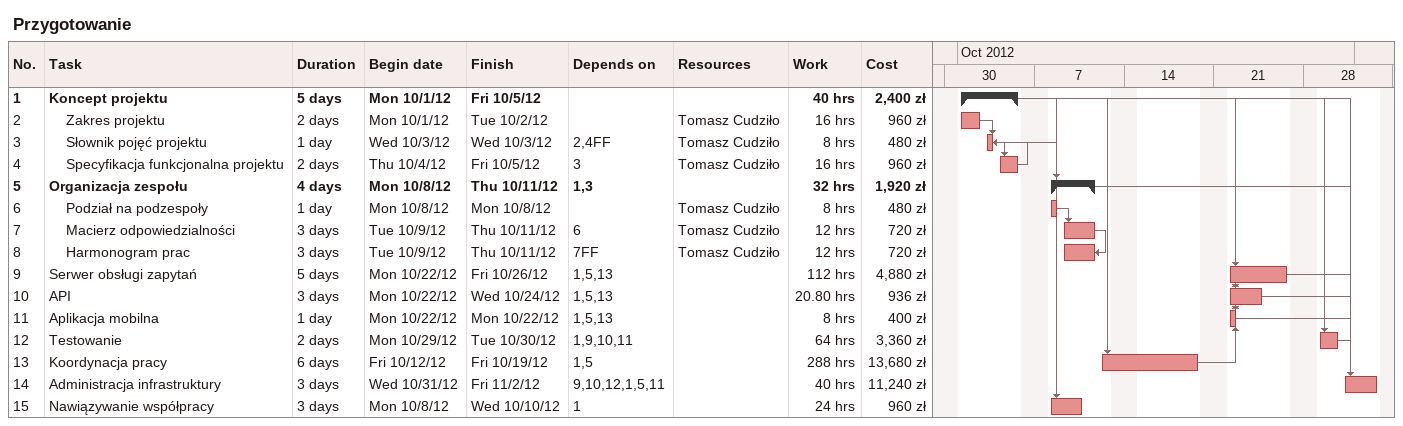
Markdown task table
Przygotowanie

| ID | Level | Task | Duration | Start | Finish | Predecessors | Resources | Work (h) | Cost (zł) |
|---|---|---|---|---|---|---|---|---|---|
| 1 | 1 | **Koncept projektu** | 5d | 2012-10-01 | 2012-10-05 |  |  | 40 | 2400 |
| 2 | 2 | Zakres projektu | 2d | 2012-10-01 | 2012-10-02 |  | Tomasz Cudziło | 16 | 960 |
| 3 | 2 | Słownik pojęć projektu | 1d | 2012-10-03 | 2012-10-03 | 2, 4FF | Tomasz Cudziło | 8 | 480 |
| 4 | 2 | Specyfikacja funkcjonalna projektu | 2d | 2012-10-04 | 2012-10-05 | 3 | Tomasz Cudziło | 16 | 960 |
| 5 | 1 | **Organizacja zespołu** | 4d | 2012-10-08 | 2012-10-11 | 1, 3 |  | 32 | 1920 |
| 6 | 2 | Podział na podzespoły | 1d | 2012-10-08 | 2012-10-08 |  | Tomasz Cudziło | 8 | 480 |
| 7 | 2 | Macierz odpowiedzialności | 3d | 2012-10-09 | 2012-10-11 | 6 | Tomasz Cudziło | 12 | 720 |
| 8 | 2 | Harmonogram prac | 3d | 2012-10-09 | 2012-10-11 | 7FF | Tomasz Cudziło | 12 | 720 |
| 9 | 1 | Serwer obsługi zapytań | 5d | 2012-10-22 | 2012-10-26 | 1, 5, 13 |  | 112 | 4880 |
| 10 | 1 | API | 3d | 2012-10-22 | 2012-10-24 | 1, 5, 13 |  | 20.80 | 936 |
| 11 | 1 | Aplikacja mobilna | 1d | 2012-10-22 | 2012-10-22 | 1, 5, 13 |  | 8 | 400 |
| 12 | 1 | Testowanie | 2d | 2012-10-29 | 2012-10-30 | 1, 9, 10, 11 |  | 64 | 3360 |
| 13 | 1 | Koordynacja pracy | 6d | 2012-10-12 | 2012-10-19 | 1, 5 |  | 288 | 13680 |
| 14 | 1 | Administracja infrastruktury | 3d | 2012-10-31 | 2012-11-02 | 9, 10, 12, 1, 5, 11 |  | 40 | 11240 |
| 15 | 1 | Nawiązywanie współpracy | 3d | 2012-10-08 | 2012-10-10 | 1 |  | 24 | 960 |
